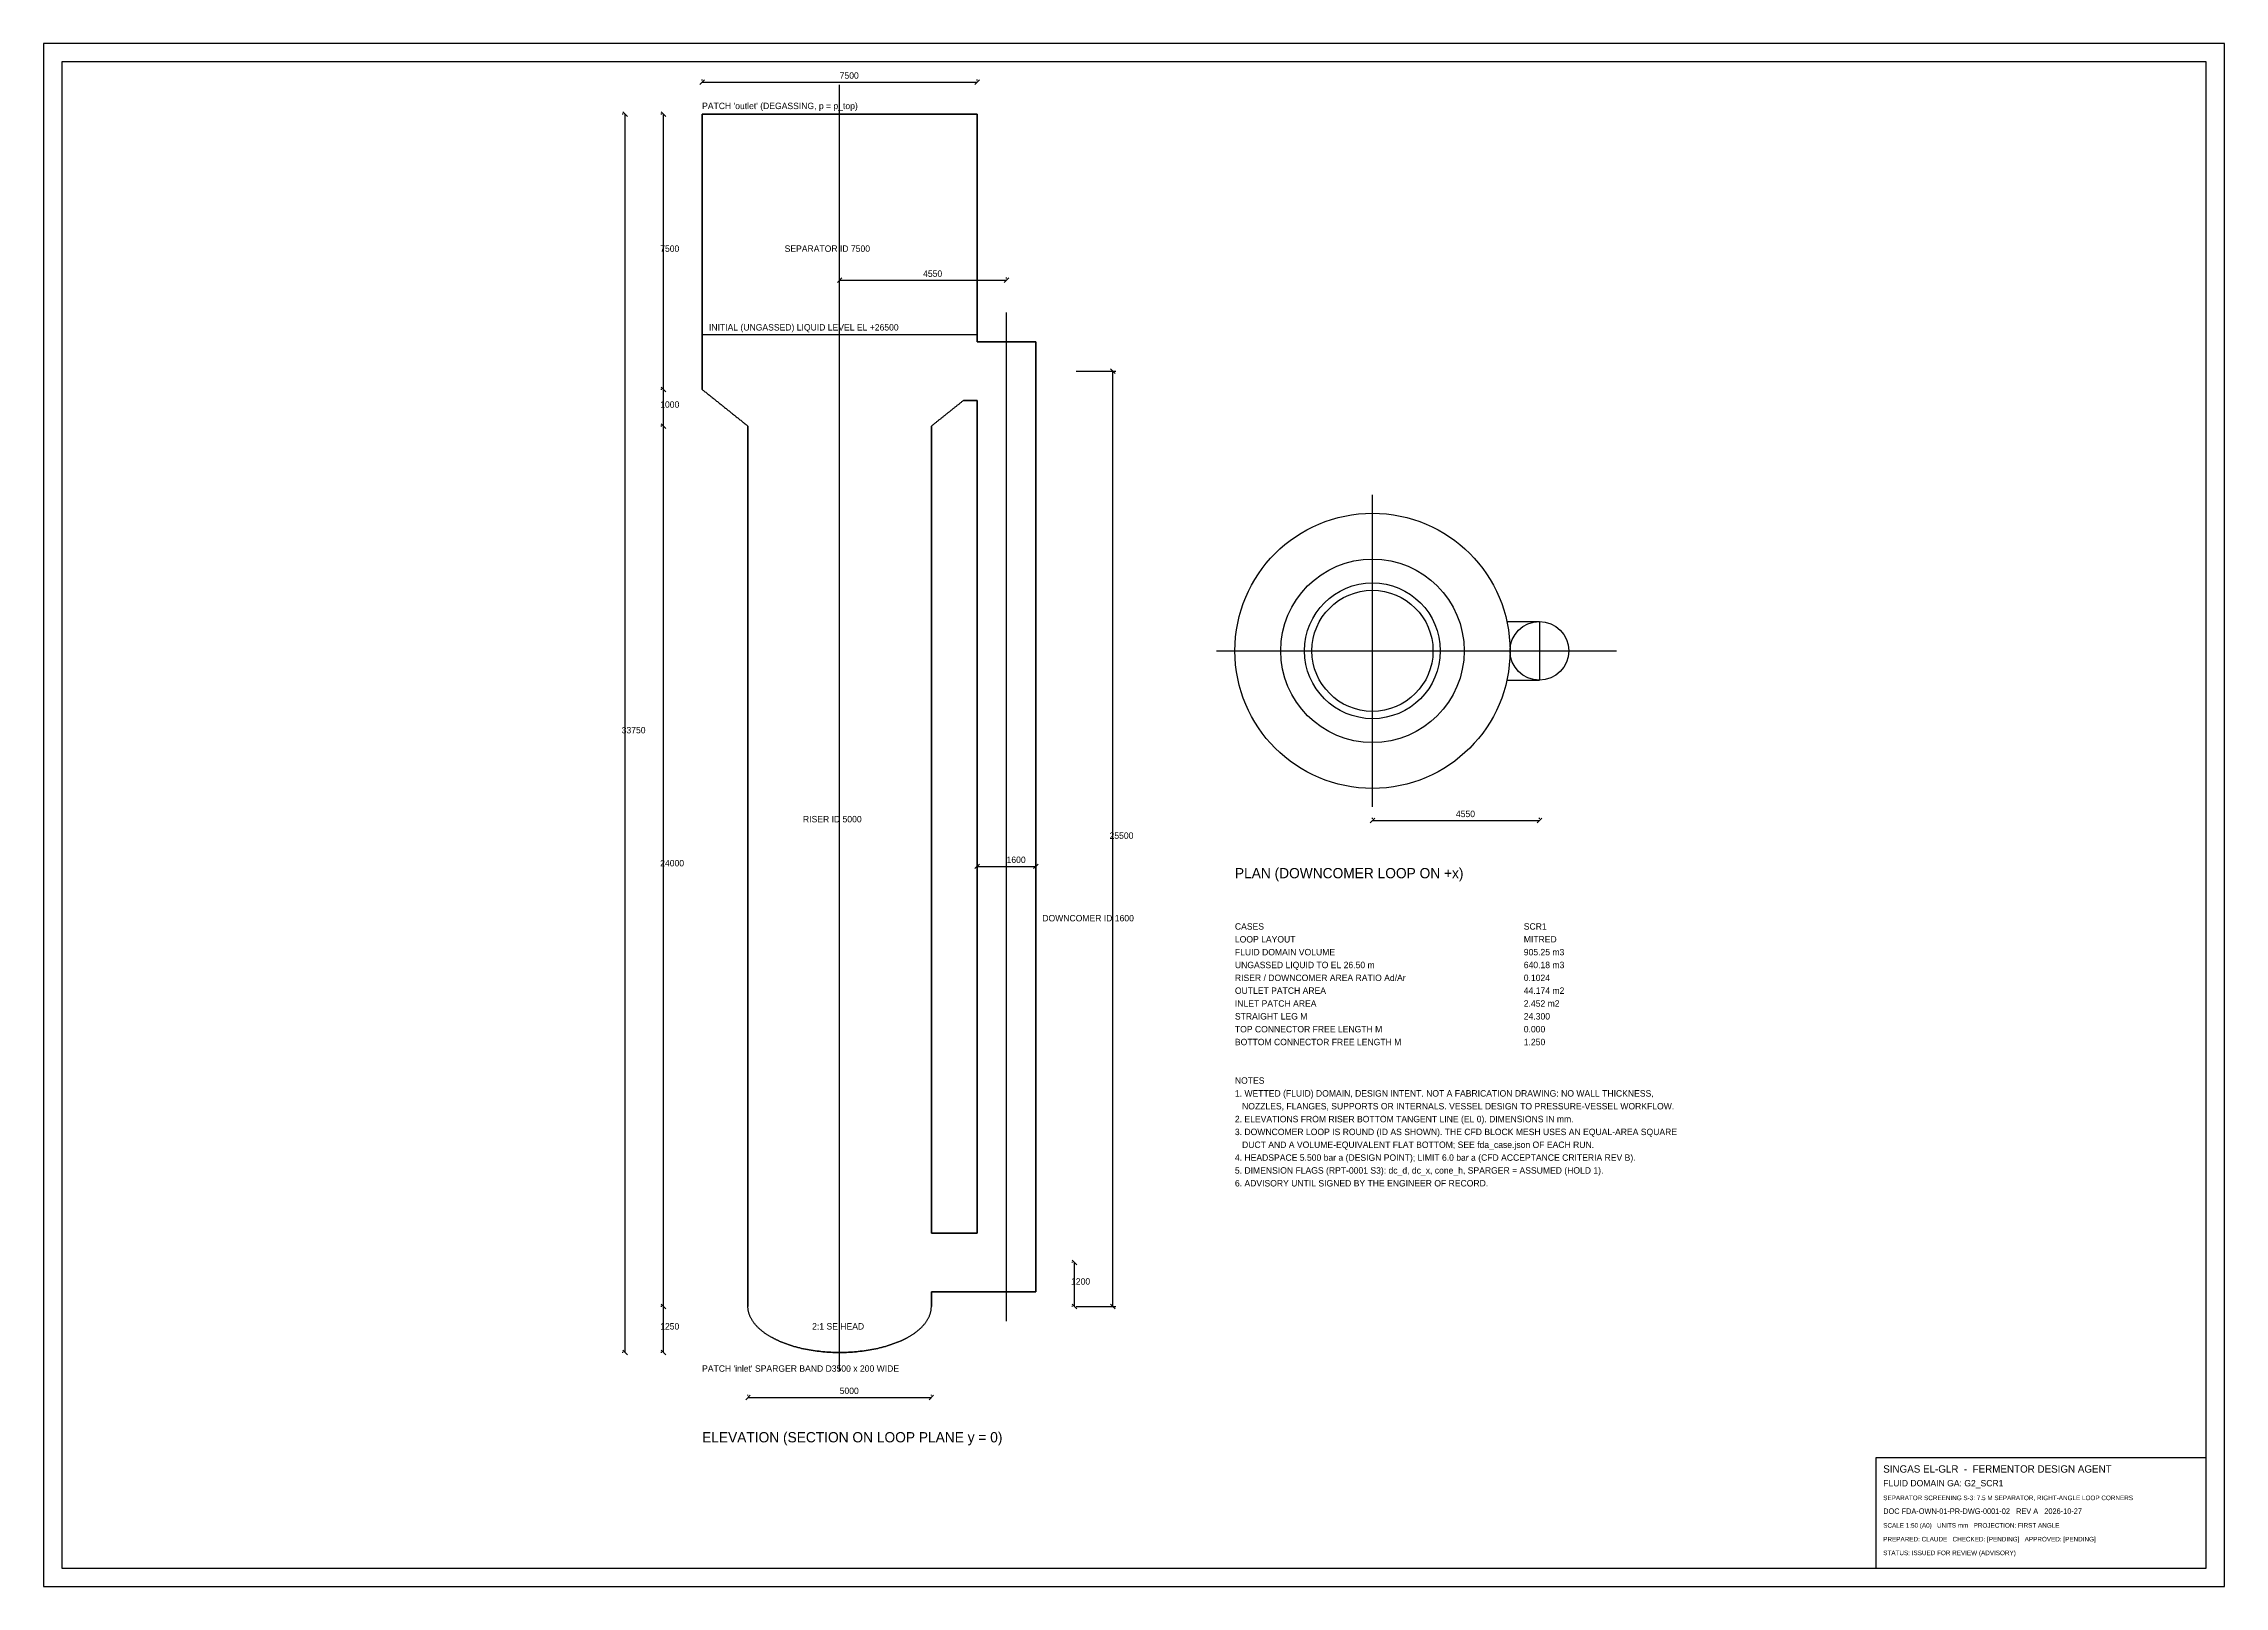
# Model space of a CAD drawing. Header units: millimetres. Extents: x -21701 to 37749, y -7625 to 34425.
import ezdxf

# ---------------------------------------------------------------- set-up
doc = ezdxf.new("R2010")
doc.units = ezdxf.units.MM
doc.header["$MEASUREMENT"] = 0
for name, color, linetype in [('BORDER', 7, 'CONTINUOUS'), ('CENTRE', 1, 'CONTINUOUS'), ('DIM', 3, 'CONTINUOUS'), ('HATCH_LIQ', 5, 'CONTINUOUS'), ('HIDDEN', 8, 'CONTINUOUS'), ('OUTLINE', 7, 'CONTINUOUS'), ('PATCH_INLET', 6, 'CONTINUOUS'), ('PATCH_OUTLET', 4, 'CONTINUOUS'), ('TEXT', 7, 'CONTINUOUS')]:
    doc.layers.add(name, color=color, linetype=linetype)

msp = doc.modelspace()

# ---------------------------------------------------------------- linework, layer by layer
at = {"layer": 'BORDER'}
for points in [[(-21701, -7625), (37749, -7625), (37749, 34425), (-21701, 34425), (-21701, -7625)], [(-21201, -7125), (37249, -7125), (37249, 33925), (-21201, 33925), (-21201, -7125)], [(28249, -7125), (37249, -7125), (37249, -4125), (28249, -4125), (28249, -7125)]]:
    msp.add_lwpolyline(points, dxfattribs=at)
at = {"layer": 'CENTRE'}
for p, q in [((0, -1750), (0, 33300)), ((4550, -400), (4550, 27100)), ((14525, 13625), (14525, 22125)), ((10275, 17875), (21175, 17875))]:
    msp.add_line(p, q, dxfattribs=at)
at = {"layer": 'DIM'}
for p, q in [((-3750, 33424), (-3750, 33450)), ((-3750, 33375), (3750, 33375)), ((3750, 33424), (3750, 33450)), ((-5899, 32500), (-5925, 32500)), ((-5850, -1250), (-5850, 32500)), ((-4849, 32500), (-4875, 32500)), ((-4800, 25000), (-4800, 32500)), ((0, 28024), (0, 28050)), ((0, 27975), (4550, 27975)), ((4550, 28024), (4550, 28050)), ((-4849, 25000), (-4875, 25000)), ((-4849, 25000), (-4875, 25000)), ((-4800, 24000), (-4800, 25000)), ((6451, 25500), (7525, 25500)), ((7450, 0), (7450, 25500)), ((-4849, 24000), (-4875, 24000)), ((-4849, 24000), (-4875, 24000)), ((-4800, 0), (-4800, 24000)), ((14525, 13299), (14525, 13325)), ((14525, 13250), (19075, 13250)), ((19075, 13299), (19075, 13325)), ((3750, 12049), (3750, 12075)), ((3750, 12000), (5350, 12000)), ((5350, 12049), (5350, 12075)), ((6351, 1200), (6325, 1200)), ((6400, 0), (6400, 1200)), ((-4849, 0), (-4875, 0)), ((-4849, 0), (-4875, 0)), ((-4800, -1250), (-4800, 0)), ((6351, 0), (6325, 0)), ((6451, 0), (7525, 0)), ((-5899, -1250), (-5925, -1250)), ((-4849, -1250), (-4875, -1250)), ((-2500, -2426), (-2500, -2400)), ((-2500, -2475), (2500, -2475)), ((2500, -2426), (2500, -2400))]:
    msp.add_line(p, q, dxfattribs=at)
for points in [[(-3688, 33438), (-3812, 33312)], [(3688, 33312), (3812, 33438)], [(-5788, 32438), (-5912, 32562)], [(-4738, 32438), (-4862, 32562)], [(63, 28038), (-63, 27912)], [(4488, 27912), (4612, 28038)], [(-4738, 24938), (-4862, 25062)], [(-4862, 25062), (-4738, 24938)], [(7512, 25438), (7388, 25562)], [(-4738, 23938), (-4862, 24062)], [(-4862, 24062), (-4738, 23938)], [(14588, 13312), (14462, 13188)], [(19012, 13188), (19138, 13312)], [(3812, 12062), (3688, 11938)], [(5288, 11938), (5412, 12062)], [(6462, 1138), (6338, 1262)], [(-4738, -63), (-4862, 63)], [(-4862, 63), (-4738, -63)], [(6338, 63), (6462, -63)], [(7388, 63), (7512, -63)], [(-5912, -1188), (-5788, -1312)], [(-4862, -1188), (-4738, -1312)], [(-2438, -2412), (-2562, -2538)], [(2438, -2538), (2562, -2412)]]:
    msp.add_lwpolyline(points, dxfattribs=at)
at = {"layer": 'HATCH_LIQ'}
msp.add_line((-3750, 26500), (3750, 26500), dxfattribs=at)
at = {"layer": 'HIDDEN'}
msp.add_line((19075, 18675), (19075, 17075), dxfattribs=at)
msp.add_circle((14525, 17875), 2500, dxfattribs=at)
at = {"layer": 'OUTLINE'}
for p, q in [((18189, 18675), (19075, 18675)), ((18189, 17075), (19075, 17075))]:
    msp.add_line(p, q, dxfattribs=at)
for points in [[(-3750, 32500), (3750, 32500)], [(-3750, 25000), (-3750, 32500)], [(3750, 32500), (-3750, 32500)], [(-3750, 32500), (-3750, 25000)], [(3750, 32500), (3750, 26300)], [(3750, 26300), (3750, 32500)], [(3750, 26300), (5350, 26300)], [(5350, 26300), (3750, 26300)], [(5350, 26300), (5350, 400)], [(5350, 400), (5350, 26300)], [(-3750, 25000), (-3730, 24984), (-3710, 24968), (-3690, 24952), (-3671, 24937), (-3651, 24921), (-3631, 24905), (-3611, 24889), (-3591, 24873), (-3571, 24857), (-3552, 24841), (-3532, 24825), (-3512, 24810), (-3492, 24794), (-3472, 24778), (-3452, 24762), (-3433, 24746), (-3413, 24730), (-3393, 24714), (-3373, 24698), (-3353, 24683), (-3333, 24667), (-3313, 24651), (-3294, 24635), (-3274, 24619), (-3254, 24603), (-3234, 24587), (-3214, 24571), (-3194, 24556), (-3175, 24540), (-3155, 24524), (-3135, 24508), (-3115, 24492), (-3095, 24476), (-3075, 24460), (-3056, 24444), (-3036, 24429), (-3016, 24413), (-2996, 24397), (-2976, 24381), (-2956, 24365), (-2937, 24349), (-2917, 24333), (-2897, 24317), (-2877, 24302), (-2857, 24286), (-2837, 24270), (-2817, 24254), (-2798, 24238), (-2778, 24222), (-2758, 24206), (-2738, 24190), (-2718, 24175), (-2698, 24159), (-2679, 24143), (-2659, 24127), (-2639, 24111), (-2619, 24095), (-2599, 24079), (-2579, 24063), (-2560, 24048), (-2540, 24032), (-2520, 24016), (-2500, 24000)], [(-3750, 25000), (-3730, 24984), (-3710, 24968), (-3690, 24952), (-3671, 24937), (-3651, 24921), (-3631, 24905), (-3611, 24889), (-3591, 24873), (-3571, 24857), (-3552, 24841), (-3532, 24825), (-3512, 24810), (-3492, 24794), (-3472, 24778), (-3452, 24762), (-3433, 24746), (-3413, 24730), (-3393, 24714), (-3373, 24698), (-3353, 24683), (-3333, 24667), (-3313, 24651), (-3294, 24635), (-3274, 24619), (-3254, 24603), (-3234, 24587), (-3214, 24571), (-3194, 24556), (-3175, 24540), (-3155, 24524), (-3135, 24508), (-3115, 24492), (-3095, 24476), (-3075, 24460), (-3056, 24444), (-3036, 24429), (-3016, 24413), (-2996, 24397), (-2976, 24381), (-2956, 24365), (-2937, 24349), (-2917, 24333), (-2897, 24317), (-2877, 24302), (-2857, 24286), (-2837, 24270), (-2817, 24254), (-2798, 24238), (-2778, 24222), (-2758, 24206), (-2738, 24190), (-2718, 24175), (-2698, 24159), (-2679, 24143), (-2659, 24127), (-2639, 24111), (-2619, 24095), (-2599, 24079), (-2579, 24063), (-2560, 24048), (-2540, 24032), (-2520, 24016), (-2500, 24000)], [(2500, 24000), (2514, 24011), (2528, 24022), (2542, 24033), (2556, 24044), (2569, 24056), (2583, 24067), (2597, 24078), (2611, 24089), (2625, 24100), (2639, 24111), (2653, 24122), (2667, 24133), (2681, 24144), (2694, 24156), (2708, 24167), (2722, 24178), (2736, 24189), (2750, 24200), (2764, 24211), (2778, 24222), (2792, 24233), (2806, 24244), (2819, 24256), (2833, 24267), (2847, 24278), (2861, 24289), (2875, 24300), (2889, 24311), (2903, 24322), (2917, 24333), (2931, 24344), (2944, 24356), (2958, 24367), (2972, 24378), (2986, 24389), (3000, 24400), (3014, 24411), (3028, 24422), (3042, 24433), (3056, 24444), (3069, 24456), (3083, 24467), (3097, 24478), (3111, 24489), (3125, 24500), (3139, 24511), (3153, 24522), (3167, 24533), (3181, 24544), (3194, 24556), (3208, 24567), (3222, 24578), (3236, 24589), (3250, 24600), (3264, 24611), (3278, 24622), (3292, 24633), (3306, 24644), (3319, 24656), (3333, 24667), (3347, 24678), (3361, 24689), (3375, 24700)], [(2500, 24000), (2514, 24011), (2528, 24022), (2542, 24033), (2556, 24044), (2569, 24056), (2583, 24067), (2597, 24078), (2611, 24089), (2625, 24100), (2639, 24111), (2653, 24122), (2667, 24133), (2681, 24144), (2694, 24156), (2708, 24167), (2722, 24178), (2736, 24189), (2750, 24200), (2764, 24211), (2778, 24222), (2792, 24233), (2806, 24244), (2819, 24256), (2833, 24267), (2847, 24278), (2861, 24289), (2875, 24300), (2889, 24311), (2903, 24322), (2917, 24333), (2931, 24344), (2944, 24356), (2958, 24367), (2972, 24378), (2986, 24389), (3000, 24400), (3014, 24411), (3028, 24422), (3042, 24433), (3056, 24444), (3069, 24456), (3083, 24467), (3097, 24478), (3111, 24489), (3125, 24500), (3139, 24511), (3153, 24522), (3167, 24533), (3181, 24544), (3194, 24556), (3208, 24567), (3222, 24578), (3236, 24589), (3250, 24600), (3264, 24611), (3278, 24622), (3292, 24633), (3306, 24644), (3319, 24656), (3333, 24667), (3347, 24678), (3361, 24689), (3375, 24700)], [(3750, 24700), (3375, 24700)], [(3375, 24700), (3750, 24700)], [(3750, 2000), (3750, 24700)], [(3750, 24700), (3750, 2000)], [(-2500, 0), (-2500, 24000)], [(-2500, 24000), (-2500, 0)], [(2500, 24000), (2500, 2000)], [(2500, 2000), (2500, 24000)], [(2500, 2000), (3750, 2000)], [(3750, 2000), (2500, 2000)], [(-1850, -841), (-1865, -832), (-1881, -823), (-1896, -815), (-1911, -806), (-1927, -797), (-1942, -787), (-1957, -778), (-1972, -769), (-1986, -759), (-2001, -749), (-2016, -739), (-2030, -729), (-2045, -719), (-2059, -709), (-2074, -698), (-2088, -688), (-2102, -677), (-2116, -666), (-2129, -655), (-2143, -644), (-2157, -632), (-2170, -621), (-2183, -609), (-2196, -597), (-2209, -585), (-2222, -573), (-2235, -560), (-2247, -548), (-2259, -535), (-2271, -522), (-2283, -509), (-2295, -496), (-2306, -482), (-2318, -469), (-2329, -455), (-2339, -441), (-2350, -427), (-2360, -412), (-2370, -398), (-2380, -383), (-2389, -368), (-2398, -353), (-2407, -337), (-2416, -322), (-2424, -306), (-2432, -290), (-2439, -274), (-2446, -258), (-2453, -242), (-2459, -225), (-2465, -208), (-2470, -192), (-2475, -175), (-2480, -158), (-2484, -140), (-2488, -123), (-2491, -106), (-2494, -88), (-2496, -71), (-2498, -53), (-2499, -35), (-2500, -18), (-2500, 0)], [(-1850, -841), (-1865, -832), (-1881, -823), (-1896, -815), (-1911, -806), (-1927, -797), (-1942, -787), (-1957, -778), (-1972, -769), (-1986, -759), (-2001, -749), (-2016, -739), (-2030, -729), (-2045, -719), (-2059, -709), (-2074, -698), (-2088, -688), (-2102, -677), (-2116, -666), (-2129, -655), (-2143, -644), (-2157, -632), (-2170, -621), (-2183, -609), (-2196, -597), (-2209, -585), (-2222, -573), (-2235, -560), (-2247, -548), (-2259, -535), (-2271, -522), (-2283, -509), (-2295, -496), (-2306, -482), (-2318, -469), (-2329, -455), (-2339, -441), (-2350, -427), (-2360, -412), (-2370, -398), (-2380, -383), (-2389, -368), (-2398, -353), (-2407, -337), (-2416, -322), (-2424, -306), (-2432, -290), (-2439, -274), (-2446, -258), (-2453, -242), (-2459, -225), (-2465, -208), (-2470, -192), (-2475, -175), (-2480, -158), (-2484, -140), (-2488, -123), (-2491, -106), (-2494, -88), (-2496, -71), (-2498, -53), (-2499, -35), (-2500, -18), (-2500, 0)], [(1850, -841), (1865, -832), (1881, -823), (1896, -815), (1911, -806), (1927, -797), (1942, -787), (1957, -778), (1972, -769), (1986, -759), (2001, -749), (2016, -739), (2030, -729), (2045, -719), (2059, -709), (2074, -698), (2088, -688), (2102, -677), (2116, -666), (2129, -655), (2143, -644), (2157, -632), (2170, -621), (2183, -609), (2196, -597), (2209, -585), (2222, -573), (2235, -560), (2247, -548), (2259, -535), (2271, -522), (2283, -509), (2295, -496), (2306, -482), (2318, -469), (2329, -455), (2339, -441), (2350, -427), (2360, -412), (2370, -398), (2380, -383), (2389, -368), (2398, -353), (2407, -337), (2416, -322), (2424, -306), (2432, -290), (2439, -274), (2446, -258), (2453, -242), (2459, -225), (2465, -208), (2470, -192), (2475, -175), (2480, -158), (2484, -140), (2488, -123), (2491, -106), (2494, -88), (2496, -71), (2498, -53), (2499, -35), (2500, -18), (2500, 0)], [(1850, -841), (1865, -832), (1881, -823), (1896, -815), (1911, -806), (1927, -797), (1942, -787), (1957, -778), (1972, -769), (1986, -759), (2001, -749), (2016, -739), (2030, -729), (2045, -719), (2059, -709), (2074, -698), (2088, -688), (2102, -677), (2116, -666), (2129, -655), (2143, -644), (2157, -632), (2170, -621), (2183, -609), (2196, -597), (2209, -585), (2222, -573), (2235, -560), (2247, -548), (2259, -535), (2271, -522), (2283, -509), (2295, -496), (2306, -482), (2318, -469), (2329, -455), (2339, -441), (2350, -427), (2360, -412), (2370, -398), (2380, -383), (2389, -368), (2398, -353), (2407, -337), (2416, -322), (2424, -306), (2432, -290), (2439, -274), (2446, -258), (2453, -242), (2459, -225), (2465, -208), (2470, -192), (2475, -175), (2480, -158), (2484, -140), (2488, -123), (2491, -106), (2494, -88), (2496, -71), (2498, -53), (2499, -35), (2500, -18), (2500, 0)], [(2500, 400), (2500, 0)], [(3750, 400), (2500, 400)], [(2500, 0), (2500, 400)], [(2500, 400), (3750, 400)], [(5350, 400), (3750, 400)], [(3750, 400), (5350, 400)], [(-1650, -939), (-1653, -938), (-1656, -936), (-1660, -935), (-1663, -933), (-1666, -932), (-1669, -930), (-1673, -929), (-1676, -928), (-1679, -926), (-1682, -925), (-1686, -923), (-1689, -922), (-1692, -920), (-1695, -919), (-1698, -917), (-1702, -916), (-1705, -914), (-1708, -913), (-1711, -911), (-1714, -910), (-1718, -908), (-1721, -907), (-1724, -905), (-1727, -904), (-1730, -902), (-1734, -901), (-1737, -899), (-1740, -898), (-1743, -896), (-1746, -894), (-1750, -893), (-1753, -891), (-1756, -890), (-1759, -888), (-1762, -887), (-1765, -885), (-1769, -884), (-1772, -882), (-1775, -880), (-1778, -879), (-1781, -877), (-1784, -876), (-1787, -874), (-1791, -872), (-1794, -871), (-1797, -869), (-1800, -867), (-1803, -866), (-1806, -864), (-1809, -863), (-1813, -861), (-1816, -859), (-1819, -858), (-1822, -856), (-1825, -854), (-1828, -853), (-1831, -851), (-1834, -849), (-1838, -848), (-1841, -846), (-1844, -844), (-1847, -842), (-1850, -841)], [(-1650, -939), (-1653, -938), (-1656, -936), (-1660, -935), (-1663, -933), (-1666, -932), (-1669, -930), (-1673, -929), (-1676, -928), (-1679, -926), (-1682, -925), (-1686, -923), (-1689, -922), (-1692, -920), (-1695, -919), (-1698, -917), (-1702, -916), (-1705, -914), (-1708, -913), (-1711, -911), (-1714, -910), (-1718, -908), (-1721, -907), (-1724, -905), (-1727, -904), (-1730, -902), (-1734, -901), (-1737, -899), (-1740, -898), (-1743, -896), (-1746, -894), (-1750, -893), (-1753, -891), (-1756, -890), (-1759, -888), (-1762, -887), (-1765, -885), (-1769, -884), (-1772, -882), (-1775, -880), (-1778, -879), (-1781, -877), (-1784, -876), (-1787, -874), (-1791, -872), (-1794, -871), (-1797, -869), (-1800, -867), (-1803, -866), (-1806, -864), (-1809, -863), (-1813, -861), (-1816, -859), (-1819, -858), (-1822, -856), (-1825, -854), (-1828, -853), (-1831, -851), (-1834, -849), (-1838, -848), (-1841, -846), (-1844, -844), (-1847, -842), (-1850, -841)], [(-1650, -939), (-1601, -960), (-1551, -980), (-1501, -1000), (-1450, -1018), (-1400, -1036), (-1349, -1052), (-1298, -1068), (-1246, -1084), (-1194, -1098), (-1143, -1112), (-1090, -1125), (-1038, -1137), (-986, -1149), (-933, -1160), (-881, -1170), (-828, -1179), (-775, -1188), (-722, -1197), (-669, -1204), (-616, -1212), (-562, -1218), (-509, -1224), (-456, -1229), (-402, -1234), (-349, -1238), (-295, -1241), (-241, -1244), (-188, -1246), (-134, -1248), (-80, -1249), (-27, -1250), (27, -1250), (80, -1249), (134, -1248), (188, -1246), (241, -1244), (295, -1241), (349, -1238), (402, -1234), (456, -1229), (509, -1224), (562, -1218), (616, -1212), (669, -1204), (722, -1197), (775, -1188), (828, -1179), (881, -1170), (933, -1160), (986, -1149), (1038, -1137), (1090, -1125), (1143, -1112), (1194, -1098), (1246, -1084), (1298, -1068), (1349, -1052), (1400, -1036), (1450, -1018), (1501, -1000), (1551, -980), (1601, -960), (1650, -939)], [(1650, -939), (1601, -960), (1551, -980), (1501, -1000), (1450, -1018), (1400, -1036), (1349, -1052), (1298, -1068), (1246, -1084), (1194, -1098), (1143, -1112), (1090, -1125), (1038, -1137), (986, -1149), (933, -1160), (881, -1170), (828, -1179), (775, -1188), (722, -1197), (669, -1204), (616, -1212), (562, -1218), (509, -1224), (456, -1229), (402, -1234), (349, -1238), (295, -1241), (241, -1244), (188, -1246), (134, -1248), (80, -1249), (27, -1250), (-27, -1250), (-80, -1249), (-134, -1248), (-188, -1246), (-241, -1244), (-295, -1241), (-349, -1238), (-402, -1234), (-456, -1229), (-509, -1224), (-562, -1218), (-616, -1212), (-669, -1204), (-722, -1197), (-775, -1188), (-828, -1179), (-881, -1170), (-933, -1160), (-986, -1149), (-1038, -1137), (-1090, -1125), (-1143, -1112), (-1194, -1098), (-1246, -1084), (-1298, -1068), (-1349, -1052), (-1400, -1036), (-1450, -1018), (-1501, -1000), (-1551, -980), (-1601, -960), (-1650, -939)], [(1650, -939), (1653, -938), (1656, -936), (1660, -935), (1663, -933), (1666, -932), (1669, -930), (1673, -929), (1676, -928), (1679, -926), (1682, -925), (1686, -923), (1689, -922), (1692, -920), (1695, -919), (1698, -917), (1702, -916), (1705, -914), (1708, -913), (1711, -911), (1714, -910), (1718, -908), (1721, -907), (1724, -905), (1727, -904), (1730, -902), (1734, -901), (1737, -899), (1740, -898), (1743, -896), (1746, -894), (1750, -893), (1753, -891), (1756, -890), (1759, -888), (1762, -887), (1765, -885), (1769, -884), (1772, -882), (1775, -880), (1778, -879), (1781, -877), (1784, -876), (1787, -874), (1791, -872), (1794, -871), (1797, -869), (1800, -867), (1803, -866), (1806, -864), (1809, -863), (1813, -861), (1816, -859), (1819, -858), (1822, -856), (1825, -854), (1828, -853), (1831, -851), (1834, -849), (1838, -848), (1841, -846), (1844, -844), (1847, -842), (1850, -841)], [(1650, -939), (1653, -938), (1656, -936), (1660, -935), (1663, -933), (1666, -932), (1669, -930), (1673, -929), (1676, -928), (1679, -926), (1682, -925), (1686, -923), (1689, -922), (1692, -920), (1695, -919), (1698, -917), (1702, -916), (1705, -914), (1708, -913), (1711, -911), (1714, -910), (1718, -908), (1721, -907), (1724, -905), (1727, -904), (1730, -902), (1734, -901), (1737, -899), (1740, -898), (1743, -896), (1746, -894), (1750, -893), (1753, -891), (1756, -890), (1759, -888), (1762, -887), (1765, -885), (1769, -884), (1772, -882), (1775, -880), (1778, -879), (1781, -877), (1784, -876), (1787, -874), (1791, -872), (1794, -871), (1797, -869), (1800, -867), (1803, -866), (1806, -864), (1809, -863), (1813, -861), (1816, -859), (1819, -858), (1822, -856), (1825, -854), (1828, -853), (1831, -851), (1834, -849), (1838, -848), (1841, -846), (1844, -844), (1847, -842), (1850, -841)]]:
    msp.add_lwpolyline(points, dxfattribs=at)
for centre, radius in [((14525, 17875), 3750), ((19075, 17875), 800)]:
    msp.add_circle(centre, radius, dxfattribs=at)
at = {"layer": 'PATCH_INLET'}
for p, q in [((-1650, -939), (-1850, -841)), ((1650, -939), (1850, -841))]:
    msp.add_line(p, q, dxfattribs=at)
for radius in [1850, 1650]:
    msp.add_circle((14525, 17875), radius, dxfattribs=at)
at = {"layer": 'PATCH_OUTLET'}
msp.add_line((-3750, 32500), (3750, 32500), dxfattribs=at)

# ---------------------------------------------------------------- texts
at = {"layer": 'BORDER'}
for s, height, p in [('SINGAS EL-GLR  -  FERMENTOR DESIGN AGENT', 200, (28449, -4525)), ('FLUID DOMAIN GA: G2_SCR1', 175, (28449, -4900)), ('SEPARATOR SCREENING S-3: 7.5 M SEPARATOR, RIGHT-ANGLE LOOP CORNERS', 125, (28449, -5275)), ('SCALE 1:50 (A0)   UNITS mm   PROJECTION: FIRST ANGLE', 125, (28449, -6025)), ('DOC FDA-OWN-01-PR-DWG-0001-02   REV A   2026-10-27', 150, (28449, -5650)), ('PREPARED: CLAUDE   CHECKED: [PENDING]   APPROVED: [PENDING]', 125, (28449, -6400)), ('STATUS: ISSUED FOR REVIEW (ADVISORY)', 125, (28449, -6775))]:
    msp.add_text(s, height=height, dxfattribs=at).set_placement(p)
at = {"layer": 'DIM'}
for s, p in [('7500', (0, 33468)), ('7500', (-4892, 28750)), ('4550', (2275, 28068)), ('1000', (-4892, 24500)), ('33750', (-5942, 15625)), ('4550', (16800, 13342)), ('25500', (7358, 12750)), ('24000', (-4892, 12000)), ('1600', (4550, 12092)), ('1200', (6308, 600)), ('1250', (-4892, -625)), ('5000', (0, -2382))]:
    msp.add_text(s, height=175, dxfattribs=at).set_placement(p)
at = {"layer": 'HATCH_LIQ'}
msp.add_text('INITIAL (UNGASSED) LIQUID LEVEL EL +26500', height=175, dxfattribs=at).set_placement((-3562, 26605))
at = {"layer": 'PATCH_INLET'}
msp.add_text("PATCH 'inlet' SPARGER BAND D3500 x 200 WIDE", height=175, dxfattribs=at).set_placement((-3750, -1775))
at = {"layer": 'PATCH_OUTLET'}
msp.add_text("PATCH 'outlet' (DEGASSING, p = p_top)", height=175, dxfattribs=at).set_placement((-3750, 32640))
at = {"layer": 'TEXT'}
for s, height, p in [('SEPARATOR ID 7500', 175, (-1500, 28750)), ('RISER ID 5000', 175, (-1000, 13200)), ('PLAN (DOWNCOMER LOOP ON +x)', 280, (10775, 11675)), ('DOWNCOMER ID 1600', 175, (5525, 10500)), ('CASES', 175, (10775, 10275)), ('SCR1', 175, (18650, 10275)), ('LOOP LAYOUT', 175, (10775, 9925)), ('FLUID DOMAIN VOLUME', 175, (10775, 9575)), ('905.25 m3', 175, (18650, 9575)), ('MITRED', 175, (18650, 9925)), ('UNGASSED LIQUID TO EL 26.50 m', 175, (10775, 9225)), ('RISER / DOWNCOMER AREA RATIO Ad/Ar', 175, (10775, 8875)), ('0.1024', 175, (18650, 8875)), ('640.18 m3', 175, (18650, 9225)), ('OUTLET PATCH AREA', 175, (10775, 8525)), ('INLET PATCH AREA', 175, (10775, 8175)), ('44.174 m2', 175, (18650, 8525)), ('2.452 m2', 175, (18650, 8175)), ('STRAIGHT LEG M', 175, (10775, 7825)), ('24.300', 175, (18650, 7825)), ('TOP CONNECTOR FREE LENGTH M', 175, (10775, 7475)), ('BOTTOM CONNECTOR FREE LENGTH M', 175, (10775, 7125)), ('0.000', 175, (18650, 7475)), ('1.250', 175, (18650, 7125)), ('NOTES', 175, (10775, 6075)), ('1. WETTED (FLUID) DOMAIN, DESIGN INTENT. NOT A FABRICATION DRAWING: NO WALL THICKNESS,', 175, (10775, 5725)), ('   NOZZLES, FLANGES, SUPPORTS OR INTERNALS. VESSEL DESIGN TO PRESSURE-VESSEL WORKFLOW.', 175, (10775, 5375)), ('3. DOWNCOMER LOOP IS ROUND (ID AS SHOWN). THE CFD BLOCK MESH USES AN EQUAL-AREA SQUARE', 175, (10775, 4675)), ('2. ELEVATIONS FROM RISER BOTTOM TANGENT LINE (EL 0). DIMENSIONS IN mm.', 175, (10775, 5025)), ('   DUCT AND A VOLUME-EQUIVALENT FLAT BOTTOM; SEE fda_case.json OF EACH RUN.', 175, (10775, 4325)), ('4. HEADSPACE 5.500 bar a (DESIGN POINT); LIMIT 6.0 bar a (CFD ACCEPTANCE CRITERIA REV B).', 175, (10775, 3975)), ('5. DIMENSION FLAGS (RPT-0001 S3): dc_d, dc_x, cone_h, SPARGER = ASSUMED (HOLD 1).', 175, (10775, 3625)), ('6. ADVISORY UNTIL SIGNED BY THE ENGINEER OF RECORD.', 175, (10775, 3275)), ('2:1 SE HEAD', 175, (-750, -625)), ('ELEVATION (SECTION ON LOOP PLANE y = 0)', 280, (-3750, -3700))]:
    msp.add_text(s, height=height, dxfattribs=at).set_placement(p)

doc.saveas('drawing.dxf')
